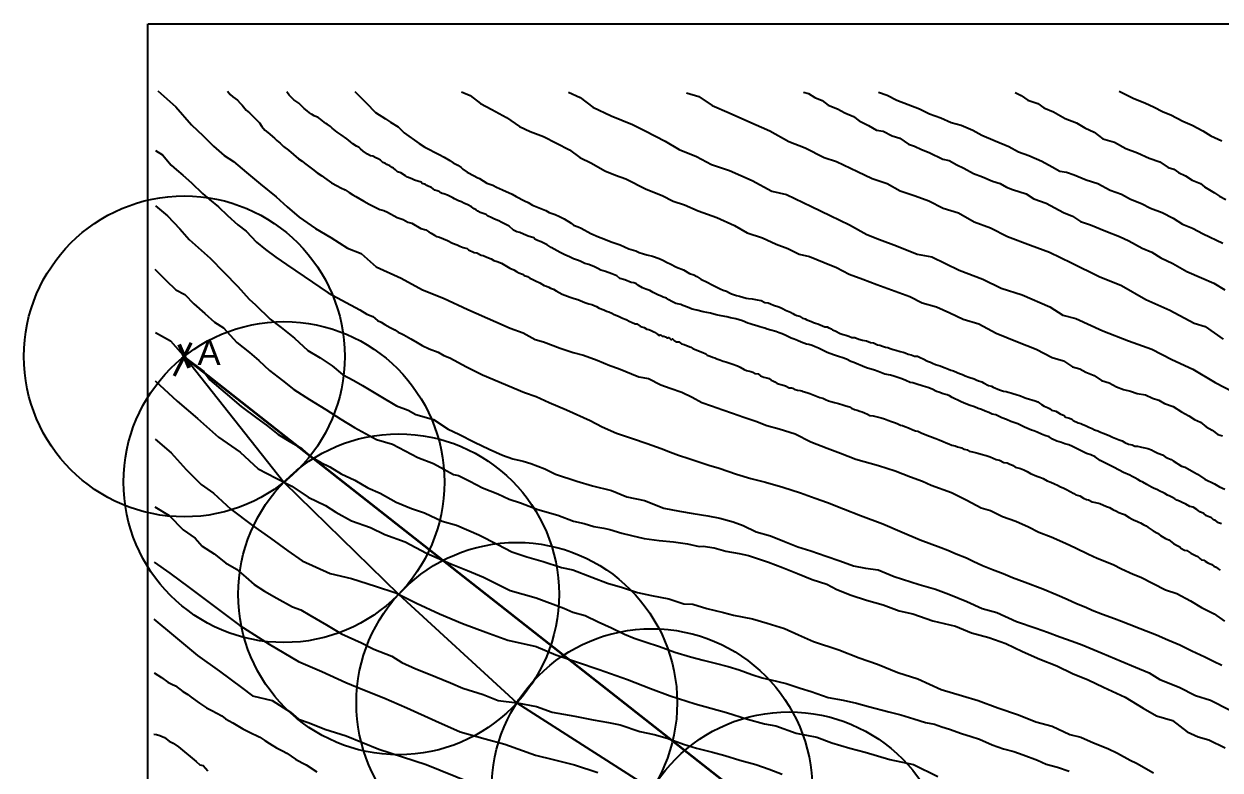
# Model space of a CAD drawing. Header units: millimetres. Extents: x 19067981 to 38137102, y 2652003 to 2652615.
# Drawn here: x 19068129.12 to 19068143.81, y 2652408.82 to 2652417.98 of the extents above; entities that cross this region are included whole.
import ezdxf

# ---------------------------------------------------------------- set-up
doc = ezdxf.new("R2010")
doc.units = ezdxf.units.MM
doc.layers.add('Layer1', color=7, linetype='Continuous', lineweight=50)
doc.styles.get("Standard").update_dxf_attribs({"font": 'arial.ttf'})

msp = doc.modelspace()

# ---------------------------------------------------------------- linework, layer by layer
for points in [[(19068130.645, 2652417.981), (19068159.163, 2652417.981), (19068159.163, 2652397.768), (19068130.644, 2652397.768), (19068130.644, 2652417.981)], [(19068130.767, 2652417.158), (19068130.985, 2652416.964), (19068131.179, 2652416.744), (19068131.322, 2652416.608), (19068131.451, 2652416.482), (19068131.58, 2652416.367), (19068131.696, 2652416.29), (19068131.856, 2652416.158), (19068132.026, 2652416.015), (19068132.22, 2652415.859), (19068132.356, 2652415.736), (19068132.502, 2652415.607), (19068132.7, 2652415.471), (19068132.89, 2652415.359), (19068133.095, 2652415.228), (19068133.262, 2652415.161), (19068133.449, 2652414.998), (19068133.755, 2652414.858), (19068134.017, 2652414.716), (19068134.276, 2652414.615), (19068134.572, 2652414.475), (19068134.916, 2652414.325), (19068135.093, 2652414.246), (19068135.251, 2652414.187), (19068135.4, 2652414.108), (19068135.501, 2652414.077), (19068135.705, 2652414.002), (19068135.866, 2652413.945), (19068135.993, 2652413.915), (19068136.161, 2652413.851), (19068136.319, 2652413.789), (19068136.425, 2652413.75), (19068136.674, 2652413.648), (19068136.791, 2652413.627), (19068136.943, 2652413.549), (19068137.059, 2652413.509), (19068137.202, 2652413.459), (19068137.33, 2652413.4), (19068137.446, 2652413.331), (19068137.566, 2652413.294), (19068137.704, 2652413.243), (19068137.824, 2652413.2), (19068137.963, 2652413.153), (19068138.112, 2652413.102), (19068138.247, 2652413.05), (19068138.396, 2652413.008), (19068138.594, 2652412.947), (19068138.785, 2652412.851), (19068138.987, 2652412.773), (19068139.151, 2652412.712), (19068139.34, 2652412.639), (19068139.615, 2652412.561), (19068139.821, 2652412.495), (19068140.01, 2652412.419), (19068140.157, 2652412.368), (19068140.263, 2652412.32), (19068140.512, 2652412.23), (19068140.7, 2652412.134), (19068140.877, 2652412.041), (19068140.994, 2652412.006), (19068141.141, 2652411.933), (19068141.302, 2652411.875), (19068141.461, 2652411.805), (19068141.588, 2652411.742), (19068141.738, 2652411.682), (19068141.913, 2652411.606), (19068142.037, 2652411.549), (19068142.198, 2652411.472), (19068142.304, 2652411.422), (19068142.498, 2652411.344), (19068142.602, 2652411.289), (19068142.744, 2652411.226), (19068142.838, 2652411.19), (19068143.14, 2652411.032), (19068143.283, 2652410.986), (19068143.447, 2652410.896), (19068143.586, 2652410.814), (19068143.739, 2652410.74), (19068143.868, 2652410.647)], [(19068131.621, 2652417.155), (19068131.653, 2652417.113), (19068131.687, 2652417.084), (19068131.745, 2652417.043), (19068131.777, 2652417.008), (19068131.803, 2652416.985), (19068131.852, 2652416.923), (19068131.893, 2652416.888), (19068131.942, 2652416.842), (19068132.015, 2652416.767), (19068132.043, 2652416.723), (19068132.081, 2652416.678), (19068132.118, 2652416.648), (19068132.197, 2652416.58), (19068132.228, 2652416.551), (19068132.266, 2652416.516), (19068132.309, 2652416.478), (19068132.369, 2652416.432), (19068132.431, 2652416.379), (19068132.495, 2652416.324), (19068132.54, 2652416.295), (19068132.566, 2652416.273), (19068132.665, 2652416.198), (19068132.723, 2652416.154), (19068132.778, 2652416.114), (19068132.811, 2652416.091), (19068132.898, 2652416.031), (19068132.969, 2652415.994), (19068133.013, 2652415.969), (19068133.066, 2652415.944), (19068133.116, 2652415.912), (19068133.16, 2652415.884), (19068133.197, 2652415.861), (19068133.297, 2652415.803), (19068133.362, 2652415.769), (19068133.426, 2652415.737), (19068133.492, 2652415.703), (19068133.542, 2652415.691), (19068133.585, 2652415.671), (19068133.706, 2652415.606), (19068133.778, 2652415.581), (19068133.836, 2652415.547), (19068133.884, 2652415.533), (19068133.996, 2652415.47), (19068134.056, 2652415.451), (19068134.094, 2652415.428), (19068134.124, 2652415.414), (19068134.164, 2652415.389), (19068134.193, 2652415.373), (19068134.227, 2652415.364), (19068134.325, 2652415.324), (19068134.383, 2652415.291), (19068134.44, 2652415.269), (19068134.476, 2652415.254), (19068134.515, 2652415.236), (19068134.564, 2652415.222), (19068134.58, 2652415.209), (19068134.649, 2652415.174), (19068134.682, 2652415.172), (19068134.738, 2652415.142), (19068134.76, 2652415.138), (19068134.805, 2652415.119), (19068134.861, 2652415.095), (19068134.893, 2652415.076), (19068134.933, 2652415.064), (19068134.985, 2652415.045), (19068135.088, 2652414.984), (19068135.137, 2652414.963), (19068135.17, 2652414.942), (19068135.201, 2652414.926), (19068135.245, 2652414.908), (19068135.266, 2652414.892), (19068135.305, 2652414.879), (19068135.334, 2652414.858), (19068135.365, 2652414.848), (19068135.406, 2652414.826), (19068135.457, 2652414.802), (19068135.51, 2652414.771), (19068135.538, 2652414.763), (19068135.566, 2652414.749), (19068135.59, 2652414.738), (19068135.625, 2652414.726), (19068135.656, 2652414.702), (19068135.733, 2652414.664), (19068135.83, 2652414.628), (19068135.879, 2652414.609), (19068135.925, 2652414.598), (19068136.008, 2652414.561), (19068136.058, 2652414.544), (19068136.098, 2652414.537), (19068136.153, 2652414.513), (19068136.185, 2652414.493), (19068136.243, 2652414.47), (19068136.278, 2652414.455), (19068136.303, 2652414.446), (19068136.341, 2652414.431), (19068136.371, 2652414.414), (19068136.425, 2652414.392), (19068136.472, 2652414.368), (19068136.518, 2652414.353), (19068136.563, 2652414.328), (19068136.583, 2652414.321), (19068136.63, 2652414.298), (19068136.65, 2652414.297), (19068136.691, 2652414.272), (19068136.71, 2652414.264), (19068136.738, 2652414.254), (19068136.771, 2652414.235), (19068136.797, 2652414.228), (19068136.824, 2652414.217), (19068136.866, 2652414.195), (19068136.89, 2652414.181), (19068136.905, 2652414.169), (19068136.927, 2652414.155), (19068136.937, 2652414.164), (19068136.947, 2652414.159), (19068136.959, 2652414.148), (19068136.979, 2652414.147), (19068136.999, 2652414.141), (19068137.016, 2652414.128), (19068137.03, 2652414.128), (19068137.039, 2652414.131), (19068137.056, 2652414.117), (19068137.068, 2652414.106), (19068137.078, 2652414.106), (19068137.085, 2652414.114), (19068137.107, 2652414.093), (19068137.135, 2652414.078), (19068137.163, 2652414.079), (19068137.197, 2652414.055), (19068137.231, 2652414.045), (19068137.279, 2652414.023), (19068137.31, 2652414.014), (19068137.338, 2652413.997), (19068137.385, 2652413.974), (19068137.459, 2652413.945), (19068137.497, 2652413.932), (19068137.514, 2652413.914), (19068137.551, 2652413.902), (19068137.578, 2652413.889), (19068137.607, 2652413.88), (19068137.632, 2652413.87), (19068137.668, 2652413.855), (19068137.71, 2652413.842), (19068137.742, 2652413.832), (19068137.816, 2652413.808), (19068137.886, 2652413.785), (19068137.919, 2652413.765), (19068137.969, 2652413.738), (19068137.994, 2652413.727), (19068138.048, 2652413.715), (19068138.073, 2652413.705), (19068138.101, 2652413.691), (19068138.14, 2652413.685), (19068138.168, 2652413.662), (19068138.21, 2652413.644), (19068138.244, 2652413.636), (19068138.273, 2652413.627), (19068138.297, 2652413.609), (19068138.32, 2652413.598), (19068138.343, 2652413.586), (19068138.374, 2652413.566), (19068138.434, 2652413.55), (19068138.474, 2652413.536), (19068138.518, 2652413.514), (19068138.549, 2652413.513), (19068138.566, 2652413.508), (19068138.594, 2652413.492), (19068138.621, 2652413.483), (19068138.653, 2652413.481), (19068138.676, 2652413.478), (19068138.69, 2652413.468), (19068138.736, 2652413.455), (19068138.772, 2652413.443), (19068138.813, 2652413.427), (19068138.895, 2652413.393), (19068138.932, 2652413.385), (19068138.965, 2652413.37), (19068139.002, 2652413.355), (19068139.032, 2652413.345), (19068139.077, 2652413.331), (19068139.125, 2652413.322), (19068139.177, 2652413.306), (19068139.215, 2652413.293), (19068139.26, 2652413.278), (19068139.285, 2652413.264), (19068139.324, 2652413.249), (19068139.356, 2652413.238), (19068139.386, 2652413.228), (19068139.416, 2652413.217), (19068139.443, 2652413.205), (19068139.482, 2652413.189), (19068139.51, 2652413.175), (19068139.552, 2652413.168), (19068139.601, 2652413.158), (19068139.648, 2652413.146), (19068139.69, 2652413.133), (19068139.732, 2652413.118), (19068139.777, 2652413.1), (19068139.824, 2652413.084), (19068139.853, 2652413.072), (19068139.889, 2652413.056), (19068139.911, 2652413.051), (19068139.941, 2652413.037), (19068139.985, 2652413.021), (19068140.038, 2652412.999), (19068140.072, 2652412.985), (19068140.099, 2652412.98), (19068140.149, 2652412.957), (19068140.18, 2652412.945), (19068140.229, 2652412.925), (19068140.267, 2652412.91), (19068140.298, 2652412.899), (19068140.322, 2652412.891), (19068140.361, 2652412.874), (19068140.41, 2652412.855), (19068140.447, 2652412.839), (19068140.479, 2652412.826), (19068140.519, 2652412.811), (19068140.56, 2652412.799), (19068140.587, 2652412.79), (19068140.618, 2652412.782), (19068140.641, 2652412.776), (19068140.67, 2652412.759), (19068140.704, 2652412.75), (19068140.731, 2652412.737), (19068140.77, 2652412.727), (19068140.836, 2652412.709), (19068140.878, 2652412.698), (19068140.938, 2652412.682), (19068140.987, 2652412.666), (19068141.064, 2652412.634), (19068141.101, 2652412.625), (19068141.157, 2652412.596), (19068141.196, 2652412.591), (19068141.221, 2652412.578), (19068141.27, 2652412.56), (19068141.296, 2652412.539), (19068141.359, 2652412.524), (19068141.403, 2652412.507), (19068141.443, 2652412.485), (19068141.484, 2652412.462), (19068141.56, 2652412.429), (19068141.597, 2652412.415), (19068141.64, 2652412.399), (19068141.688, 2652412.373), (19068141.735, 2652412.354), (19068141.779, 2652412.336), (19068141.815, 2652412.317), (19068141.853, 2652412.298), (19068141.885, 2652412.285), (19068141.926, 2652412.263), (19068141.971, 2652412.241), (19068142.014, 2652412.215), (19068142.041, 2652412.198), (19068142.089, 2652412.185), (19068142.135, 2652412.159), (19068142.17, 2652412.142), (19068142.196, 2652412.137), (19068142.24, 2652412.113), (19068142.284, 2652412.104), (19068142.335, 2652412.092), (19068142.417, 2652412.056), (19068142.454, 2652412.042), (19068142.495, 2652412.018), (19068142.54, 2652411.999), (19068142.57, 2652411.983), (19068142.615, 2652411.966), (19068142.64, 2652411.956), (19068142.694, 2652411.922), (19068142.731, 2652411.9), (19068142.758, 2652411.887), (19068142.791, 2652411.877), (19068142.816, 2652411.862), (19068142.836, 2652411.855), (19068142.874, 2652411.83), (19068142.904, 2652411.818), (19068142.931, 2652411.8), (19068142.991, 2652411.759), (19068143.043, 2652411.727), (19068143.082, 2652411.701), (19068143.14, 2652411.665), (19068143.184, 2652411.647), (19068143.24, 2652411.603), (19068143.278, 2652411.583), (19068143.317, 2652411.559), (19068143.331, 2652411.545), (19068143.374, 2652411.521), (19068143.405, 2652411.516), (19068143.452, 2652411.485), (19068143.51, 2652411.454), (19068143.54, 2652411.443), (19068143.564, 2652411.416), (19068143.586, 2652411.403), (19068143.611, 2652411.397), (19068143.631, 2652411.384), (19068143.661, 2652411.365), (19068143.712, 2652411.345), (19068143.735, 2652411.325), (19068143.765, 2652411.312), (19068143.789, 2652411.292), (19068143.815, 2652411.274)], [(19068133.187, 2652417.151), (19068133.323, 2652417.011), (19068133.438, 2652416.894), (19068133.56, 2652416.816), (19068133.622, 2652416.776), (19068133.716, 2652416.716), (19068133.793, 2652416.643), (19068133.977, 2652416.514), (19068134.046, 2652416.466), (19068134.219, 2652416.379), (19068134.282, 2652416.347), (19068134.35, 2652416.303), (19068134.393, 2652416.275), (19068134.452, 2652416.245), (19068134.49, 2652416.219), (19068134.513, 2652416.197), (19068134.566, 2652416.161), (19068134.652, 2652416.114), (19068134.688, 2652416.096), (19068134.715, 2652416.083), (19068134.805, 2652416.027), (19068134.881, 2652416.003), (19068134.924, 2652415.975), (19068135, 2652415.943), (19068135.118, 2652415.892), (19068135.167, 2652415.861), (19068135.268, 2652415.811), (19068135.312, 2652415.789), (19068135.367, 2652415.756), (19068135.471, 2652415.713), (19068135.533, 2652415.69), (19068135.571, 2652415.664), (19068135.645, 2652415.642), (19068135.697, 2652415.617), (19068135.757, 2652415.588), (19068135.841, 2652415.533), (19068135.871, 2652415.512), (19068135.929, 2652415.488), (19068135.963, 2652415.474), (19068136.083, 2652415.409), (19068136.179, 2652415.369), (19068136.245, 2652415.341), (19068136.333, 2652415.304), (19068136.442, 2652415.267), (19068136.552, 2652415.22), (19068136.609, 2652415.203), (19068136.638, 2652415.195), (19068136.678, 2652415.175), (19068136.73, 2652415.159), (19068136.77, 2652415.146), (19068136.843, 2652415.13), (19068136.922, 2652415.099), (19068136.967, 2652415.081), (19068137.021, 2652415.053), (19068137.06, 2652415.037), (19068137.136, 2652414.995), (19068137.223, 2652414.96), (19068137.295, 2652414.918), (19068137.349, 2652414.899), (19068137.385, 2652414.878), (19068137.433, 2652414.848), (19068137.521, 2652414.805), (19068137.564, 2652414.783), (19068137.672, 2652414.729), (19068137.71, 2652414.711), (19068137.751, 2652414.698), (19068137.785, 2652414.681), (19068137.81, 2652414.668), (19068137.874, 2652414.645), (19068137.909, 2652414.637), (19068137.952, 2652414.627), (19068137.99, 2652414.613), (19068138.022, 2652414.608), (19068138.065, 2652414.606), (19068138.127, 2652414.594), (19068138.177, 2652414.584), (19068138.221, 2652414.559), (19068138.26, 2652414.555), (19068138.289, 2652414.544), (19068138.329, 2652414.526), (19068138.391, 2652414.507), (19068138.422, 2652414.497), (19068138.448, 2652414.482), (19068138.476, 2652414.465), (19068138.535, 2652414.443), (19068138.563, 2652414.427), (19068138.587, 2652414.414), (19068138.615, 2652414.402), (19068138.648, 2652414.391), (19068138.685, 2652414.369), (19068138.716, 2652414.362), (19068138.738, 2652414.349), (19068138.794, 2652414.327), (19068138.82, 2652414.317), (19068138.842, 2652414.306), (19068138.873, 2652414.297), (19068138.902, 2652414.286), (19068138.958, 2652414.264), (19068138.986, 2652414.262), (19068139.007, 2652414.251), (19068139.038, 2652414.236), (19068139.052, 2652414.224), (19068139.085, 2652414.214), (19068139.148, 2652414.181), (19068139.184, 2652414.168), (19068139.216, 2652414.161), (19068139.254, 2652414.147), (19068139.29, 2652414.133), (19068139.327, 2652414.129), (19068139.377, 2652414.111), (19068139.42, 2652414.098), (19068139.468, 2652414.09), (19068139.519, 2652414.07), (19068139.554, 2652414.064), (19068139.604, 2652414.04), (19068139.633, 2652414.035), (19068139.665, 2652414.026), (19068139.703, 2652414.012), (19068139.73, 2652414.008), (19068139.759, 2652413.996), (19068139.795, 2652413.982), (19068139.829, 2652413.974), (19068139.883, 2652413.959), (19068139.921, 2652413.95), (19068139.945, 2652413.941), (19068139.982, 2652413.926), (19068140.017, 2652413.918), (19068140.06, 2652413.901), (19068140.096, 2652413.902), (19068140.127, 2652413.885), (19068140.167, 2652413.868), (19068140.22, 2652413.84), (19068140.257, 2652413.829), (19068140.28, 2652413.815), (19068140.318, 2652413.8), (19068140.374, 2652413.782), (19068140.401, 2652413.771), (19068140.435, 2652413.758), (19068140.476, 2652413.744), (19068140.507, 2652413.731), (19068140.536, 2652413.722), (19068140.584, 2652413.701), (19068140.611, 2652413.689), (19068140.65, 2652413.676), (19068140.682, 2652413.662), (19068140.728, 2652413.642), (19068140.791, 2652413.625), (19068140.815, 2652413.611), (19068140.847, 2652413.599), (19068140.872, 2652413.592), (19068140.888, 2652413.588), (19068140.905, 2652413.574), (19068140.966, 2652413.543), (19068141.006, 2652413.532), (19068141.024, 2652413.521), (19068141.054, 2652413.51), (19068141.074, 2652413.502), (19068141.101, 2652413.489), (19068141.153, 2652413.473), (19068141.186, 2652413.466), (19068141.211, 2652413.458), (19068141.243, 2652413.453), (19068141.268, 2652413.444), (19068141.307, 2652413.43), (19068141.361, 2652413.413), (19068141.399, 2652413.397), (19068141.429, 2652413.387), (19068141.47, 2652413.373), (19068141.502, 2652413.367), (19068141.54, 2652413.354), (19068141.572, 2652413.34), (19068141.595, 2652413.324), (19068141.62, 2652413.31), (19068141.652, 2652413.287), (19068141.693, 2652413.273), (19068141.716, 2652413.26), (19068141.742, 2652413.239), (19068141.793, 2652413.228), (19068141.815, 2652413.215), (19068141.85, 2652413.194), (19068141.896, 2652413.173), (19068141.915, 2652413.154), (19068141.963, 2652413.141), (19068141.991, 2652413.128), (19068142.008, 2652413.114), (19068142.068, 2652413.084), (19068142.101, 2652413.074), (19068142.127, 2652413.061), (19068142.16, 2652413.049), (19068142.201, 2652413.031), (19068142.242, 2652413.012), (19068142.271, 2652412.999), (19068142.311, 2652412.985), (19068142.344, 2652412.969), (19068142.387, 2652412.952), (19068142.419, 2652412.942), (19068142.448, 2652412.928), (19068142.489, 2652412.906), (19068142.532, 2652412.889), (19068142.571, 2652412.876), (19068142.608, 2652412.863), (19068142.644, 2652412.841), (19068142.689, 2652412.822), (19068142.731, 2652412.813), (19068142.766, 2652412.796), (19068142.796, 2652412.798), (19068142.846, 2652412.784), (19068142.887, 2652412.777), (19068142.926, 2652412.769), (19068142.969, 2652412.752), (19068142.997, 2652412.736), (19068143.046, 2652412.71), (19068143.104, 2652412.69), (19068143.136, 2652412.664), (19068143.169, 2652412.648), (19068143.211, 2652412.632), (19068143.237, 2652412.616), (19068143.339, 2652412.551), (19068143.384, 2652412.539), (19068143.488, 2652412.478), (19068143.535, 2652412.453), (19068143.624, 2652412.39), (19068143.745, 2652412.333), (19068143.807, 2652412.297), (19068143.87, 2652412.269)], [(19068134.497, 2652417.148), (19068134.602, 2652417.101), (19068134.729, 2652417.006), (19068134.867, 2652416.931), (19068135.049, 2652416.833), (19068135.207, 2652416.723), (19068135.339, 2652416.66), (19068135.503, 2652416.598), (19068135.66, 2652416.518), (19068135.823, 2652416.434), (19068135.95, 2652416.342), (19068136.092, 2652416.272), (19068136.254, 2652416.176), (19068136.386, 2652416.126), (19068136.514, 2652416.078), (19068136.764, 2652415.952), (19068136.958, 2652415.875), (19068137.093, 2652415.804), (19068137.233, 2652415.759), (19068137.403, 2652415.686), (19068137.633, 2652415.603), (19068137.847, 2652415.506), (19068138.002, 2652415.417), (19068138.193, 2652415.355), (19068138.359, 2652415.275), (19068138.502, 2652415.224), (19068138.641, 2652415.154), (19068138.768, 2652415.127), (19068138.95, 2652415.051), (19068139.099, 2652414.989), (19068139.256, 2652414.908), (19068139.424, 2652414.846), (19068139.595, 2652414.783), (19068139.82, 2652414.7), (19068140.002, 2652414.634), (19068140.154, 2652414.555), (19068140.329, 2652414.508), (19068140.494, 2652414.432), (19068140.655, 2652414.358), (19068140.851, 2652414.297), (19068141.063, 2652414.184), (19068141.324, 2652414.078), (19068141.552, 2652413.986), (19068141.75, 2652413.887), (19068141.888, 2652413.843), (19068141.998, 2652413.772), (19068142.089, 2652413.748), (19068142.165, 2652413.707), (19068142.266, 2652413.664), (19068142.355, 2652413.604), (19068142.449, 2652413.573), (19068142.541, 2652413.524), (19068142.624, 2652413.492), (19068142.711, 2652413.472), (19068142.793, 2652413.442), (19068142.897, 2652413.426), (19068142.983, 2652413.387), (19068143.061, 2652413.363), (19068143.13, 2652413.322), (19068143.238, 2652413.285), (19068143.337, 2652413.219), (19068143.427, 2652413.17), (19068143.499, 2652413.123), (19068143.573, 2652413.09), (19068143.643, 2652413.035), (19068143.716, 2652412.992), (19068143.784, 2652412.942), (19068143.843, 2652412.922)], [(19068135.808, 2652417.145), (19068135.953, 2652417.076), (19068136.107, 2652416.958), (19068136.332, 2652416.854), (19068136.597, 2652416.746), (19068136.75, 2652416.668), (19068136.998, 2652416.541), (19068137.17, 2652416.439), (19068137.381, 2652416.352), (19068137.566, 2652416.254), (19068137.788, 2652416.182), (19068138.065, 2652416.06), (19068138.306, 2652415.927), (19068138.487, 2652415.887), (19068138.792, 2652415.74), (19068139.025, 2652415.628), (19068139.26, 2652415.516), (19068139.473, 2652415.397), (19068139.63, 2652415.336), (19068139.837, 2652415.255), (19068140.093, 2652415.155), (19068140.272, 2652415.12), (19068140.607, 2652414.957), (19068140.898, 2652414.849), (19068141.124, 2652414.736), (19068141.38, 2652414.655), (19068141.722, 2652414.507), (19068141.882, 2652414.407), (19068142.042, 2652414.366), (19068142.374, 2652414.213), (19068142.686, 2652414.09), (19068142.976, 2652413.986), (19068143.218, 2652413.861), (19068143.477, 2652413.743), (19068143.751, 2652413.58), (19068143.981, 2652413.461)], [(19068137.259, 2652417.136), (19068137.409, 2652417.088), (19068137.574, 2652416.978), (19068137.781, 2652416.888), (19068138.013, 2652416.787), (19068138.284, 2652416.668), (19068138.517, 2652416.536), (19068138.718, 2652416.46), (19068138.949, 2652416.343), (19068139.099, 2652416.293), (19068139.359, 2652416.17), (19068139.539, 2652416.084), (19068139.725, 2652416.023), (19068139.885, 2652415.933), (19068140.066, 2652415.869), (19068140.236, 2652415.808), (19068140.41, 2652415.719), (19068140.599, 2652415.661), (19068140.79, 2652415.553), (19068140.992, 2652415.477), (19068141.201, 2652415.37), (19068141.484, 2652415.266), (19068141.718, 2652415.18), (19068141.989, 2652415.047), (19068142.329, 2652414.88), (19068142.6, 2652414.771), (19068142.9, 2652414.599), (19068143.197, 2652414.468), (19068143.493, 2652414.307), (19068143.627, 2652414.267), (19068143.852, 2652414.111)], [(19068139.617, 2652417.143), (19068139.722, 2652417.108), (19068139.84, 2652417.047), (19068139.983, 2652416.993), (19068140.122, 2652416.94), (19068140.245, 2652416.879), (19068140.384, 2652416.829), (19068140.51, 2652416.77), (19068140.634, 2652416.736), (19068140.776, 2652416.675), (19068140.884, 2652416.614), (19068141.049, 2652416.546), (19068141.218, 2652416.476), (19068141.336, 2652416.411), (19068141.464, 2652416.366), (19068141.622, 2652416.297), (19068141.749, 2652416.225), (19068141.842, 2652416.172), (19068141.925, 2652416.159), (19068142.019, 2652416.128), (19068142.169, 2652416.065), (19068142.311, 2652416.021), (19068142.462, 2652415.942), (19068142.602, 2652415.889), (19068142.713, 2652415.83), (19068142.849, 2652415.776), (19068142.956, 2652415.718), (19068143.101, 2652415.667), (19068143.237, 2652415.596), (19068143.349, 2652415.522), (19068143.472, 2652415.474), (19068143.604, 2652415.404), (19068143.847, 2652415.291)], [(19068141.296, 2652417.14), (19068141.371, 2652417.101), (19068141.45, 2652417.045), (19068141.574, 2652417.004), (19068141.647, 2652416.95), (19068141.766, 2652416.902), (19068141.91, 2652416.819), (19068142.048, 2652416.765), (19068142.152, 2652416.704), (19068142.264, 2652416.651), (19068142.374, 2652416.572), (19068142.515, 2652416.53), (19068142.653, 2652416.451), (19068142.796, 2652416.399), (19068142.941, 2652416.334), (19068143.072, 2652416.287), (19068143.174, 2652416.217), (19068143.245, 2652416.198), (19068143.303, 2652416.155), (19068143.388, 2652416.115), (19068143.47, 2652416.062), (19068143.57, 2652416.021), (19068143.619, 2652415.98), (19068143.745, 2652415.909), (19068143.805, 2652415.865), (19068143.884, 2652415.826)], [(19068142.572, 2652417.154), (19068142.743, 2652417.068), (19068142.897, 2652417.008), (19068142.996, 2652416.963), (19068143.113, 2652416.902), (19068143.206, 2652416.866), (19068143.354, 2652416.789), (19068143.47, 2652416.736), (19068143.599, 2652416.668), (19068143.698, 2652416.606), (19068143.832, 2652416.546)], [(19068130.737, 2652416.429), (19068130.824, 2652416.375), (19068130.931, 2652416.248), (19068130.994, 2652416.188), (19068131.071, 2652416.125), (19068131.178, 2652416.03), (19068131.313, 2652415.9), (19068131.399, 2652415.827), (19068131.509, 2652415.737), (19068131.622, 2652415.63), (19068131.75, 2652415.513), (19068131.852, 2652415.436), (19068131.978, 2652415.302), (19068132.086, 2652415.21), (19068132.216, 2652415.116), (19068132.346, 2652415.026), (19068132.562, 2652414.881), (19068132.856, 2652414.681), (19068133.247, 2652414.469), (19068133.334, 2652414.419), (19068133.405, 2652414.39), (19068133.462, 2652414.339), (19068133.509, 2652414.319), (19068133.555, 2652414.289), (19068133.621, 2652414.254), (19068133.677, 2652414.226), (19068133.716, 2652414.196), (19068133.764, 2652414.176), (19068133.788, 2652414.164), (19068133.873, 2652414.115), (19068133.951, 2652414.071), (19068134.014, 2652414.031), (19068134.099, 2652413.993), (19068134.207, 2652413.952), (19068134.279, 2652413.91), (19068134.35, 2652413.88), (19068134.558, 2652413.772), (19068134.754, 2652413.673), (19068135.267, 2652413.455), (19068135.411, 2652413.405), (19068135.572, 2652413.332), (19068135.786, 2652413.241), (19068136.076, 2652413.113), (19068136.222, 2652413.033), (19068136.399, 2652412.958), (19068136.595, 2652412.891), (19068136.776, 2652412.828), (19068136.949, 2652412.77), (19068137.062, 2652412.724), (19068137.162, 2652412.686), (19068137.289, 2652412.645), (19068137.411, 2652412.603), (19068137.533, 2652412.565), (19068137.661, 2652412.527), (19068137.871, 2652412.453), (19068138.048, 2652412.4), (19068138.231, 2652412.353), (19068138.441, 2652412.295), (19068138.658, 2652412.222), (19068138.837, 2652412.159), (19068138.989, 2652412.106), (19068139.186, 2652412.027), (19068139.397, 2652411.944), (19068139.669, 2652411.844), (19068139.906, 2652411.742), (19068140.129, 2652411.647), (19068140.384, 2652411.551), (19068140.47, 2652411.518), (19068140.572, 2652411.473), (19068140.696, 2652411.424), (19068140.78, 2652411.386), (19068140.895, 2652411.332), (19068141.019, 2652411.283), (19068141.146, 2652411.233), (19068141.263, 2652411.185), (19068141.42, 2652411.126), (19068141.636, 2652411.046), (19068141.81, 2652410.972), (19068141.933, 2652410.917), (19068142.049, 2652410.867), (19068142.162, 2652410.822), (19068142.241, 2652410.784), (19068142.368, 2652410.733), (19068142.515, 2652410.679), (19068142.6, 2652410.65), (19068142.694, 2652410.611), (19068142.832, 2652410.557), (19068143.031, 2652410.48), (19068143.171, 2652410.421), (19068143.316, 2652410.356), (19068143.466, 2652410.285), (19068143.623, 2652410.211), (19068143.73, 2652410.159), (19068143.834, 2652410.11)], [(19068130.737, 2652415.749), (19068130.884, 2652415.623), (19068131.034, 2652415.465), (19068131.152, 2652415.335), (19068131.41, 2652415.107), (19068131.577, 2652414.935), (19068131.75, 2652414.758), (19068131.887, 2652414.602), (19068131.965, 2652414.534), (19068132.146, 2652414.358), (19068132.282, 2652414.254), (19068132.444, 2652414.122), (19068132.609, 2652413.973), (19068132.759, 2652413.882), (19068132.906, 2652413.782), (19068133.035, 2652413.675), (19068133.171, 2652413.603), (19068133.28, 2652413.543), (19068133.482, 2652413.419), (19068133.696, 2652413.291), (19068133.84, 2652413.24), (19068133.935, 2652413.187), (19068134.153, 2652413.124), (19068134.331, 2652413.004), (19068134.464, 2652412.943), (19068134.656, 2652412.847), (19068134.837, 2652412.762), (19068134.999, 2652412.686), (19068135.124, 2652412.641), (19068135.253, 2652412.611), (19068135.346, 2652412.583), (19068135.518, 2652412.518), (19068135.651, 2652412.453), (19068135.91, 2652412.367), (19068136.103, 2652412.311), (19068136.337, 2652412.252), (19068136.524, 2652412.174), (19068136.743, 2652412.129), (19068136.982, 2652412.034), (19068137.174, 2652412), (19068137.339, 2652411.97), (19068137.521, 2652411.941), (19068137.667, 2652411.912), (19068137.833, 2652411.867), (19068137.955, 2652411.824), (19068138.115, 2652411.745), (19068138.291, 2652411.697), (19068138.463, 2652411.626), (19068138.626, 2652411.559), (19068138.786, 2652411.512), (19068138.973, 2652411.447), (19068139.142, 2652411.39), (19068139.308, 2652411.327), (19068139.456, 2652411.3), (19068139.613, 2652411.278), (19068139.811, 2652411.198), (19068140.116, 2652411.1), (19068140.316, 2652411.041), (19068140.481, 2652410.979), (19068140.701, 2652410.888), (19068140.89, 2652410.805), (19068141.069, 2652410.755), (19068141.313, 2652410.644), (19068141.554, 2652410.562), (19068141.694, 2652410.514), (19068141.842, 2652410.454), (19068141.995, 2652410.402), (19068142.12, 2652410.357), (19068142.364, 2652410.257), (19068142.599, 2652410.158), (19068142.773, 2652410.083), (19068142.941, 2652410.014), (19068143.072, 2652409.934), (19068143.31, 2652409.837), (19068143.51, 2652409.736), (19068143.693, 2652409.677), (19068143.929, 2652409.56)], [(19068130.738, 2652414.193), (19068130.922, 2652414.091), (19068131.105, 2652413.883), (19068131.329, 2652413.715), (19068131.406, 2652413.613), (19068131.594, 2652413.45), (19068131.788, 2652413.282), (19068131.982, 2652413.14), (19068132.1, 2652413.055), (19068132.245, 2652412.94), (19068132.401, 2652412.846), (19068132.532, 2652412.774), (19068132.639, 2652412.668), (19068132.768, 2652412.597), (19068132.878, 2652412.542), (19068133.019, 2652412.456), (19068133.184, 2652412.378), (19068133.346, 2652412.286), (19068133.497, 2652412.221), (19068133.693, 2652412.11), (19068133.882, 2652412.03), (19068134.042, 2652411.978), (19068134.259, 2652411.875), (19068134.432, 2652411.825), (19068134.707, 2652411.709), (19068134.943, 2652411.589), (19068135.112, 2652411.501), (19068135.297, 2652411.437), (19068135.5, 2652411.38), (19068135.725, 2652411.306), (19068135.862, 2652411.28), (19068136.095, 2652411.187), (19068136.288, 2652411.113), (19068136.471, 2652411.063), (19068136.655, 2652411.002), (19068136.828, 2652410.962), (19068137.043, 2652410.922), (19068137.224, 2652410.863), (19068137.336, 2652410.855), (19068137.509, 2652410.805), (19068137.712, 2652410.755), (19068137.836, 2652410.721), (19068138.071, 2652410.676), (19068138.251, 2652410.622), (19068138.462, 2652410.56), (19068138.635, 2652410.482), (19068138.82, 2652410.397), (19068139.128, 2652410.296), (19068139.378, 2652410.198), (19068139.605, 2652410.119), (19068139.854, 2652410.017), (19068140.101, 2652409.941), (19068140.386, 2652409.808), (19068140.65, 2652409.731), (19068140.839, 2652409.675), (19068141.082, 2652409.583), (19068141.336, 2652409.5), (19068141.549, 2652409.412), (19068141.75, 2652409.358), (19068141.966, 2652409.255), (19068142.102, 2652409.225), (19068142.259, 2652409.156), (19068142.434, 2652409.086), (19068142.554, 2652409.028), (19068142.709, 2652408.94), (19068142.785, 2652408.904), (19068142.995, 2652408.786)], [(19068130.734, 2652413.597), (19068131.002, 2652413.35), (19068131.254, 2652413.135), (19068131.512, 2652412.909), (19068131.775, 2652412.725), (19068131.996, 2652412.52), (19068132.217, 2652412.405), (19068132.413, 2652412.307), (19068132.613, 2652412.17), (19068132.823, 2652412.07), (19068132.95, 2652411.986), (19068133.144, 2652411.881), (19068133.376, 2652411.797), (19068133.555, 2652411.713), (19068133.802, 2652411.624), (19068134.065, 2652411.482), (19068134.365, 2652411.351), (19068134.57, 2652411.272), (19068134.765, 2652411.188), (19068135.091, 2652411.025), (19068135.412, 2652410.936), (19068135.754, 2652410.809), (19068135.862, 2652410.759), (19068136.015, 2652410.718), (19068136.173, 2652410.639), (19068136.338, 2652410.566), (19068136.499, 2652410.489), (19068136.614, 2652410.438), (19068136.751, 2652410.395), (19068136.928, 2652410.336), (19068137.114, 2652410.267), (19068137.306, 2652410.209), (19068137.465, 2652410.169), (19068137.609, 2652410.133), (19068137.77, 2652410.091), (19068137.904, 2652410.051), (19068138.062, 2652409.994), (19068138.19, 2652409.951), (19068138.293, 2652409.926), (19068138.481, 2652409.884), (19068138.655, 2652409.827), (19068138.791, 2652409.785), (19068138.999, 2652409.712), (19068139.182, 2652409.678), (19068139.347, 2652409.643), (19068139.492, 2652409.6), (19068139.743, 2652409.535), (19068139.89, 2652409.498), (19068140.051, 2652409.451), (19068140.193, 2652409.402), (19068140.304, 2652409.382), (19068140.395, 2652409.35), (19068140.488, 2652409.321), (19068140.635, 2652409.267), (19068140.756, 2652409.234), (19068140.858, 2652409.198), (19068141.014, 2652409.128), (19068141.152, 2652409.081), (19068141.279, 2652409.049), (19068141.395, 2652409.006), (19068141.571, 2652408.942), (19068141.678, 2652408.893), (19068141.815, 2652408.857), (19068141.959, 2652408.808)], [(19068130.733, 2652412.883), (19068130.929, 2652412.716), (19068131.114, 2652412.511), (19068131.298, 2652412.326), (19068131.448, 2652412.218), (19068131.662, 2652412.024), (19068131.927, 2652411.822), (19068132.15, 2652411.669), (19068132.363, 2652411.512), (19068132.537, 2652411.387), (19068132.884, 2652411.232), (19068133.146, 2652411.172), (19068133.439, 2652411.078), (19068133.69, 2652410.995), (19068133.941, 2652410.869), (19068134.227, 2652410.74), (19068134.506, 2652410.618), (19068134.796, 2652410.514), (19068135.064, 2652410.416), (19068135.412, 2652410.338), (19068135.653, 2652410.234), (19068135.921, 2652410.143), (19068136.187, 2652410.056), (19068136.532, 2652409.934), (19068136.815, 2652409.823), (19068137.059, 2652409.732), (19068137.366, 2652409.634), (19068137.751, 2652409.528), (19068138.006, 2652409.445), (19068138.215, 2652409.389), (19068138.355, 2652409.365), (19068138.606, 2652409.274), (19068138.858, 2652409.225), (19068139.043, 2652409.155), (19068139.266, 2652409.089), (19068139.454, 2652409.04), (19068139.758, 2652408.95), (19068140.047, 2652408.887), (19068140.347, 2652408.741)], [(19068130.728, 2652412.054), (19068130.904, 2652411.946), (19068131.077, 2652411.768), (19068131.223, 2652411.666), (19068131.311, 2652411.569), (19068131.457, 2652411.473), (19068131.598, 2652411.364), (19068131.732, 2652411.286), (19068131.846, 2652411.189), (19068131.947, 2652411.099), (19068132.075, 2652411.018), (19068132.227, 2652410.932), (19068132.419, 2652410.826), (19068132.523, 2652410.787), (19068132.633, 2652410.721), (19068132.837, 2652410.605), (19068133.022, 2652410.494), (19068133.265, 2652410.383), (19068133.418, 2652410.305), (19068133.64, 2652410.217), (19068133.762, 2652410.141), (19068133.933, 2652410.062), (19068134.088, 2652410), (19068134.36, 2652409.89), (19068134.513, 2652409.825), (19068134.763, 2652409.746), (19068134.946, 2652409.673), (19068135.179, 2652409.645), (19068135.415, 2652409.599), (19068135.607, 2652409.532), (19068135.887, 2652409.481), (19068136.114, 2652409.437), (19068136.299, 2652409.402), (19068136.445, 2652409.377), (19068136.687, 2652409.295), (19068136.863, 2652409.256), (19068137.022, 2652409.212), (19068137.221, 2652409.138), (19068137.383, 2652409.089), (19068137.578, 2652409.041), (19068137.73, 2652408.997), (19068137.915, 2652408.941), (19068138.11, 2652408.888), (19068138.274, 2652408.831), (19068138.433, 2652408.77)], [(19068130.715, 2652410.672), (19068130.956, 2652410.472), (19068131.254, 2652410.226), (19068131.523, 2652410.035), (19068131.795, 2652409.832), (19068131.93, 2652409.73), (19068132.171, 2652409.673), (19068132.394, 2652409.53), (19068132.494, 2652409.447), (19068132.623, 2652409.398), (19068132.815, 2652409.324), (19068133.079, 2652409.241), (19068133.48, 2652409.078), (19068134.062, 2652408.89), (19068134.598, 2652408.673)], [(19068130.719, 2652410.014), (19068130.811, 2652409.957), (19068130.89, 2652409.9), (19068130.936, 2652409.874), (19068130.982, 2652409.853), (19068131.071, 2652409.784), (19068131.133, 2652409.746), (19068131.174, 2652409.716), (19068131.279, 2652409.64), (19068131.365, 2652409.586), (19068131.427, 2652409.553), (19068131.55, 2652409.487), (19068131.596, 2652409.451), (19068131.688, 2652409.4), (19068131.808, 2652409.328), (19068131.885, 2652409.289), (19068132.017, 2652409.225), (19068132.081, 2652409.182), (19068132.139, 2652409.147), (19068132.224, 2652409.094), (19068132.297, 2652409.055), (19068132.35, 2652409.028), (19068132.456, 2652408.955), (19068132.538, 2652408.91), (19068132.586, 2652408.884), (19068132.718, 2652408.797)], [(19068130.716, 2652409.261), (19068130.749, 2652409.257), (19068130.79, 2652409.244), (19068130.846, 2652409.219), (19068130.905, 2652409.173), (19068130.954, 2652409.152), (19068131.02, 2652409.106), (19068131.236, 2652408.926), (19068131.283, 2652408.884), (19068131.322, 2652408.876), (19068131.379, 2652408.81)]]:
    msp.add_lwpolyline(points)
at = {"color": 61}
for points in [[(19068143.829, 2652411.843), (19068143.794, 2652411.857), (19068143.757, 2652411.884), (19068143.731, 2652411.893), (19068143.705, 2652411.915), (19068143.647, 2652411.943), (19068143.613, 2652411.969), (19068143.563, 2652411.99), (19068143.545, 2652412.008), (19068143.528, 2652412.02), (19068143.481, 2652412.046), (19068143.439, 2652412.058), (19068143.39, 2652412.086), (19068143.348, 2652412.107), (19068143.312, 2652412.12), (19068143.283, 2652412.133), (19068143.256, 2652412.152), (19068143.229, 2652412.165), (19068143.194, 2652412.183), (19068143.168, 2652412.196), (19068143.135, 2652412.216), (19068143.109, 2652412.227), (19068143.072, 2652412.244), (19068143.044, 2652412.261), (19068142.995, 2652412.283), (19068142.968, 2652412.295), (19068142.914, 2652412.325), (19068142.862, 2652412.354), (19068142.833, 2652412.369), (19068142.801, 2652412.386), (19068142.765, 2652412.407), (19068142.731, 2652412.426), (19068142.705, 2652412.439), (19068142.626, 2652412.472), (19068142.512, 2652412.536), (19068142.338, 2652412.622), (19068142.278, 2652412.664), (19068142.224, 2652412.691), (19068142.172, 2652412.708), (19068142.13, 2652412.728), (19068142.074, 2652412.756), (19068142.001, 2652412.792), (19068141.953, 2652412.813), (19068141.904, 2652412.825), (19068141.863, 2652412.841), (19068141.808, 2652412.859), (19068141.753, 2652412.883), (19068141.714, 2652412.91), (19068141.661, 2652412.926), (19068141.62, 2652412.945), (19068141.564, 2652412.967), (19068141.524, 2652412.984), (19068141.495, 2652412.993), (19068141.409, 2652413.031), (19068141.327, 2652413.069), (19068141.244, 2652413.1), (19068141.189, 2652413.123), (19068141.133, 2652413.144), (19068141.058, 2652413.181), (19068141.012, 2652413.189), (19068140.971, 2652413.209), (19068140.925, 2652413.227), (19068140.88, 2652413.245), (19068140.843, 2652413.26), (19068140.794, 2652413.278), (19068140.743, 2652413.295), (19068140.667, 2652413.323), (19068140.623, 2652413.344), (19068140.521, 2652413.396), (19068140.487, 2652413.413), (19068140.459, 2652413.429), (19068140.41, 2652413.44), (19068140.358, 2652413.46), (19068140.331, 2652413.47), (19068140.275, 2652413.495), (19068140.222, 2652413.519), (19068140.167, 2652413.532), (19068140.077, 2652413.561), (19068140.039, 2652413.575), (19068140.006, 2652413.579), (19068139.954, 2652413.602), (19068139.905, 2652413.622), (19068139.842, 2652413.644), (19068139.805, 2652413.655), (19068139.764, 2652413.668), (19068139.695, 2652413.681), (19068139.614, 2652413.712), (19068139.567, 2652413.73), (19068139.525, 2652413.741), (19068139.483, 2652413.756), (19068139.45, 2652413.768), (19068139.313, 2652413.824), (19068139.277, 2652413.836), (19068139.223, 2652413.864), (19068139.168, 2652413.885), (19068139.136, 2652413.895), (19068139.066, 2652413.918), (19068138.988, 2652413.947), (19068138.879, 2652413.999), (19068138.838, 2652414.017), (19068138.803, 2652414.032), (19068138.763, 2652414.044), (19068138.733, 2652414.05), (19068138.669, 2652414.074), (19068138.621, 2652414.096), (19068138.582, 2652414.111), (19068138.543, 2652414.124), (19068138.479, 2652414.157), (19068138.432, 2652414.175), (19068138.397, 2652414.19), (19068138.355, 2652414.204), (19068138.295, 2652414.221), (19068138.249, 2652414.234), (19068138.219, 2652414.246), (19068138.189, 2652414.254), (19068138.158, 2652414.26), (19068138.122, 2652414.273), (19068138.079, 2652414.288), (19068138.041, 2652414.298), (19068138.013, 2652414.306), (19068137.945, 2652414.337), (19068137.864, 2652414.359), (19068137.8, 2652414.372), (19068137.753, 2652414.386), (19068137.684, 2652414.397), (19068137.625, 2652414.41), (19068137.554, 2652414.429), (19068137.462, 2652414.446), (19068137.387, 2652414.467), (19068137.33, 2652414.48), (19068137.269, 2652414.505), (19068137.213, 2652414.523), (19068137.19, 2652414.538), (19068137.128, 2652414.549), (19068137.08, 2652414.571), (19068137.04, 2652414.595), (19068137.011, 2652414.613), (19068136.971, 2652414.628), (19068136.939, 2652414.642), (19068136.913, 2652414.65), (19068136.848, 2652414.683), (19068136.808, 2652414.708), (19068136.758, 2652414.723), (19068136.718, 2652414.739), (19068136.67, 2652414.769), (19068136.643, 2652414.788), (19068136.61, 2652414.803), (19068136.58, 2652414.807), (19068136.501, 2652414.839), (19068136.441, 2652414.855), (19068136.404, 2652414.888), (19068136.341, 2652414.912), (19068136.262, 2652414.941), (19068136.207, 2652414.956), (19068136.169, 2652414.977), (19068136.127, 2652415), (19068136.059, 2652415.026), (19068136.01, 2652415.04), (19068135.953, 2652415.069), (19068135.92, 2652415.082), (19068135.869, 2652415.097), (19068135.821, 2652415.123), (19068135.764, 2652415.147), (19068135.705, 2652415.175), (19068135.632, 2652415.214), (19068135.597, 2652415.237), (19068135.547, 2652415.267), (19068135.475, 2652415.305), (19068135.428, 2652415.32), (19068135.396, 2652415.34), (19068135.382, 2652415.354), (19068135.312, 2652415.377), (19068135.256, 2652415.399), (19068135.211, 2652415.421), (19068135.175, 2652415.43), (19068135.135, 2652415.448), (19068135.08, 2652415.5), (19068134.981, 2652415.549), (19068134.954, 2652415.565), (19068134.9, 2652415.583), (19068134.866, 2652415.6), (19068134.815, 2652415.626), (19068134.797, 2652415.64), (19068134.749, 2652415.657), (19068134.726, 2652415.666), (19068134.697, 2652415.684), (19068134.674, 2652415.698), (19068134.651, 2652415.712), (19068134.617, 2652415.734), (19068134.572, 2652415.759), (19068134.525, 2652415.782), (19068134.495, 2652415.797), (19068134.457, 2652415.808), (19068134.411, 2652415.834), (19068134.389, 2652415.847), (19068134.364, 2652415.858), (19068134.322, 2652415.877), (19068134.279, 2652415.896), (19068134.256, 2652415.9), (19068134.233, 2652415.913), (19068134.219, 2652415.922), (19068134.197, 2652415.933), (19068134.169, 2652415.941), (19068134.147, 2652415.956), (19068134.127, 2652415.971), (19068134.094, 2652415.983), (19068134.071, 2652415.996), (19068134.055, 2652416.01), (19068134.013, 2652416.022), (19068134, 2652416.038), (19068133.958, 2652416.051), (19068133.919, 2652416.061), (19068133.887, 2652416.08), (19068133.83, 2652416.098), (19068133.809, 2652416.114), (19068133.749, 2652416.151), (19068133.709, 2652416.167), (19068133.684, 2652416.19), (19068133.659, 2652416.21), (19068133.642, 2652416.219), (19068133.616, 2652416.237), (19068133.578, 2652416.256), (19068133.561, 2652416.269), (19068133.53, 2652416.279), (19068133.501, 2652416.307), (19068133.47, 2652416.326), (19068133.443, 2652416.337), (19068133.405, 2652416.356), (19068133.379, 2652416.36), (19068133.34, 2652416.38), (19068133.289, 2652416.417), (19068133.254, 2652416.449), (19068133.24, 2652416.464), (19068133.205, 2652416.481), (19068133.16, 2652416.509), (19068133.132, 2652416.532), (19068133.108, 2652416.553), (19068133.087, 2652416.572), (19068133.018, 2652416.62), (19068132.97, 2652416.653), (19068132.905, 2652416.703), (19068132.887, 2652416.723), (19068132.846, 2652416.752), (19068132.828, 2652416.76), (19068132.767, 2652416.806), (19068132.749, 2652416.826), (19068132.734, 2652416.834), (19068132.685, 2652416.853), (19068132.652, 2652416.873), (19068132.63, 2652416.889), (19068132.599, 2652416.913), (19068132.564, 2652416.941), (19068132.526, 2652416.979), (19068132.496, 2652417.007), (19068132.437, 2652417.049), (19068132.411, 2652417.074), (19068132.379, 2652417.108), (19068132.36, 2652417.133), (19068132.35, 2652417.148)], [(19068138.697, 2652417.144), (19068138.757, 2652417.125), (19068138.835, 2652417.077), (19068138.926, 2652417.039), (19068138.998, 2652416.985), (19068139.112, 2652416.938), (19068139.204, 2652416.888), (19068139.308, 2652416.843), (19068139.38, 2652416.79), (19068139.494, 2652416.735), (19068139.591, 2652416.676), (19068139.676, 2652416.664), (19068139.785, 2652416.609), (19068139.879, 2652416.578), (19068139.987, 2652416.504), (19068140.061, 2652416.481), (19068140.146, 2652416.438), (19068140.239, 2652416.401), (19068140.408, 2652416.319), (19068140.486, 2652416.306), (19068140.579, 2652416.249), (19068140.665, 2652416.212), (19068140.784, 2652416.144), (19068140.894, 2652416.104), (19068141.016, 2652416.049), (19068141.112, 2652416.02), (19068141.191, 2652415.977), (19068141.263, 2652415.947), (19068141.43, 2652415.894), (19068141.526, 2652415.833), (19068141.676, 2652415.779), (19068141.89, 2652415.665), (19068142.001, 2652415.62), (19068142.099, 2652415.555), (19068142.222, 2652415.514), (19068142.407, 2652415.435), (19068142.578, 2652415.373), (19068142.691, 2652415.319), (19068142.854, 2652415.229), (19068142.974, 2652415.177), (19068143.085, 2652415.11), (19068143.231, 2652415.039), (19068143.403, 2652414.941), (19068143.582, 2652414.864), (19068143.736, 2652414.799), (19068143.872, 2652414.717)], [(19068130.729, 2652414.971), (19068130.865, 2652414.836), (19068130.987, 2652414.718), (19068131.098, 2652414.66), (19068131.208, 2652414.545), (19068131.344, 2652414.427), (19068131.46, 2652414.32), (19068131.571, 2652414.248), (19068131.735, 2652414.07), (19068131.892, 2652413.946), (19068132.005, 2652413.847), (19068132.139, 2652413.725), (19068132.298, 2652413.603), (19068132.437, 2652413.492), (19068132.629, 2652413.368), (19068132.829, 2652413.246), (19068133.013, 2652413.128), (19068133.182, 2652413.027), (19068133.452, 2652412.879), (19068133.649, 2652412.823), (19068133.959, 2652412.657), (19068134.15, 2652412.582), (19068134.278, 2652412.515), (19068134.396, 2652412.447), (19068134.458, 2652412.435), (19068134.596, 2652412.366), (19068134.755, 2652412.284), (19068134.941, 2652412.213), (19068135.082, 2652412.145), (19068135.218, 2652412.103), (19068135.433, 2652412.018), (19068135.679, 2652411.95), (19068135.871, 2652411.875), (19068136.001, 2652411.848), (19068136.122, 2652411.812), (19068136.243, 2652411.792), (19068136.319, 2652411.775), (19068136.465, 2652411.73), (19068136.585, 2652411.701), (19068136.739, 2652411.664), (19068136.924, 2652411.639), (19068137.097, 2652411.621), (19068137.272, 2652411.596), (19068137.413, 2652411.565), (19068137.464, 2652411.568), (19068137.597, 2652411.547), (19068137.743, 2652411.508), (19068137.906, 2652411.477), (19068138.021, 2652411.454), (19068138.264, 2652411.372), (19068138.437, 2652411.308), (19068138.62, 2652411.232), (19068138.803, 2652411.161), (19068138.984, 2652411.103), (19068139.104, 2652411.035), (19068139.281, 2652410.967), (19068139.47, 2652410.906), (19068139.673, 2652410.85), (19068139.871, 2652410.776), (19068140.037, 2652410.737), (19068140.284, 2652410.653), (19068140.561, 2652410.585), (19068140.761, 2652410.507), (19068140.973, 2652410.447), (19068141.179, 2652410.372), (19068141.387, 2652410.275), (19068141.597, 2652410.182), (19068141.808, 2652410.099), (19068142.001, 2652410.006), (19068142.192, 2652409.928), (19068142.382, 2652409.839), (19068142.647, 2652409.714), (19068142.869, 2652409.582), (19068143.031, 2652409.486), (19068143.226, 2652409.43), (19068143.409, 2652409.29), (19068143.545, 2652409.229), (19068143.674, 2652409.19), (19068143.874, 2652409.093)], [(19068130.721, 2652411.373), (19068130.914, 2652411.239), (19068131.149, 2652411.062), (19068131.527, 2652410.781), (19068131.771, 2652410.596), (19068132.134, 2652410.366), (19068132.492, 2652410.151), (19068132.78, 2652410.031), (19068133.076, 2652409.896), (19068133.305, 2652409.799), (19068133.542, 2652409.706), (19068133.824, 2652409.584), (19068134.176, 2652409.424), (19068134.477, 2652409.291), (19068134.784, 2652409.205), (19068135.029, 2652409.139), (19068135.406, 2652409.004), (19068135.623, 2652408.95), (19068135.885, 2652408.884), (19068136.168, 2652408.789)]]:
    msp.add_lwpolyline(points, dxfattribs=at)
at = {"color": 2, "lineweight": 35}
msp.add_lwpolyline([(19068131.089, 2652413.895), (19068146.535, 2652401.756)], dxfattribs=at)
at = {"color": 1}
msp.add_lwpolyline([(19068131.091, 2652413.899), (19068132.315, 2652412.356), (19068133.723, 2652410.978), (19068135.174, 2652409.645), (19068136.834, 2652408.585), (19068138.519, 2652407.564), (19068140.205, 2652406.545), (19068141.743, 2652405.313), (19068143.332, 2652404.149), (19068145.257, 2652403.733), (19068147.187, 2652403.336), (19068149.12, 2652402.955), (19068151.088, 2652403.032), (19068153.037, 2652403.318), (19068154.815, 2652404.166), (19068155.904, 2652405.809)], dxfattribs=at)
for centre in [(19068131.091, 2652413.899), (19068132.315, 2652412.356), (19068133.723, 2652410.978), (19068135.174, 2652409.645), (19068136.834, 2652408.585), (19068138.519, 2652407.564)]:
    msp.add_circle(centre, 1.97)
at = {"layer": 'Layer1'}
for p, q in [((19068131.176, 2652414.064), (19068130.967, 2652413.659)), ((19068131.028, 2652414.047), (19068131.15, 2652413.759))]:
    msp.add_line(p, q, dxfattribs=at)

# ---------------------------------------------------------------- texts
at = {"insert": (19068131.253, 2652414.099), "char_height": 0.305, "attachment_point": 1}
msp.add_mtext('A', dxfattribs=at)

doc.saveas('drawing.dxf')
